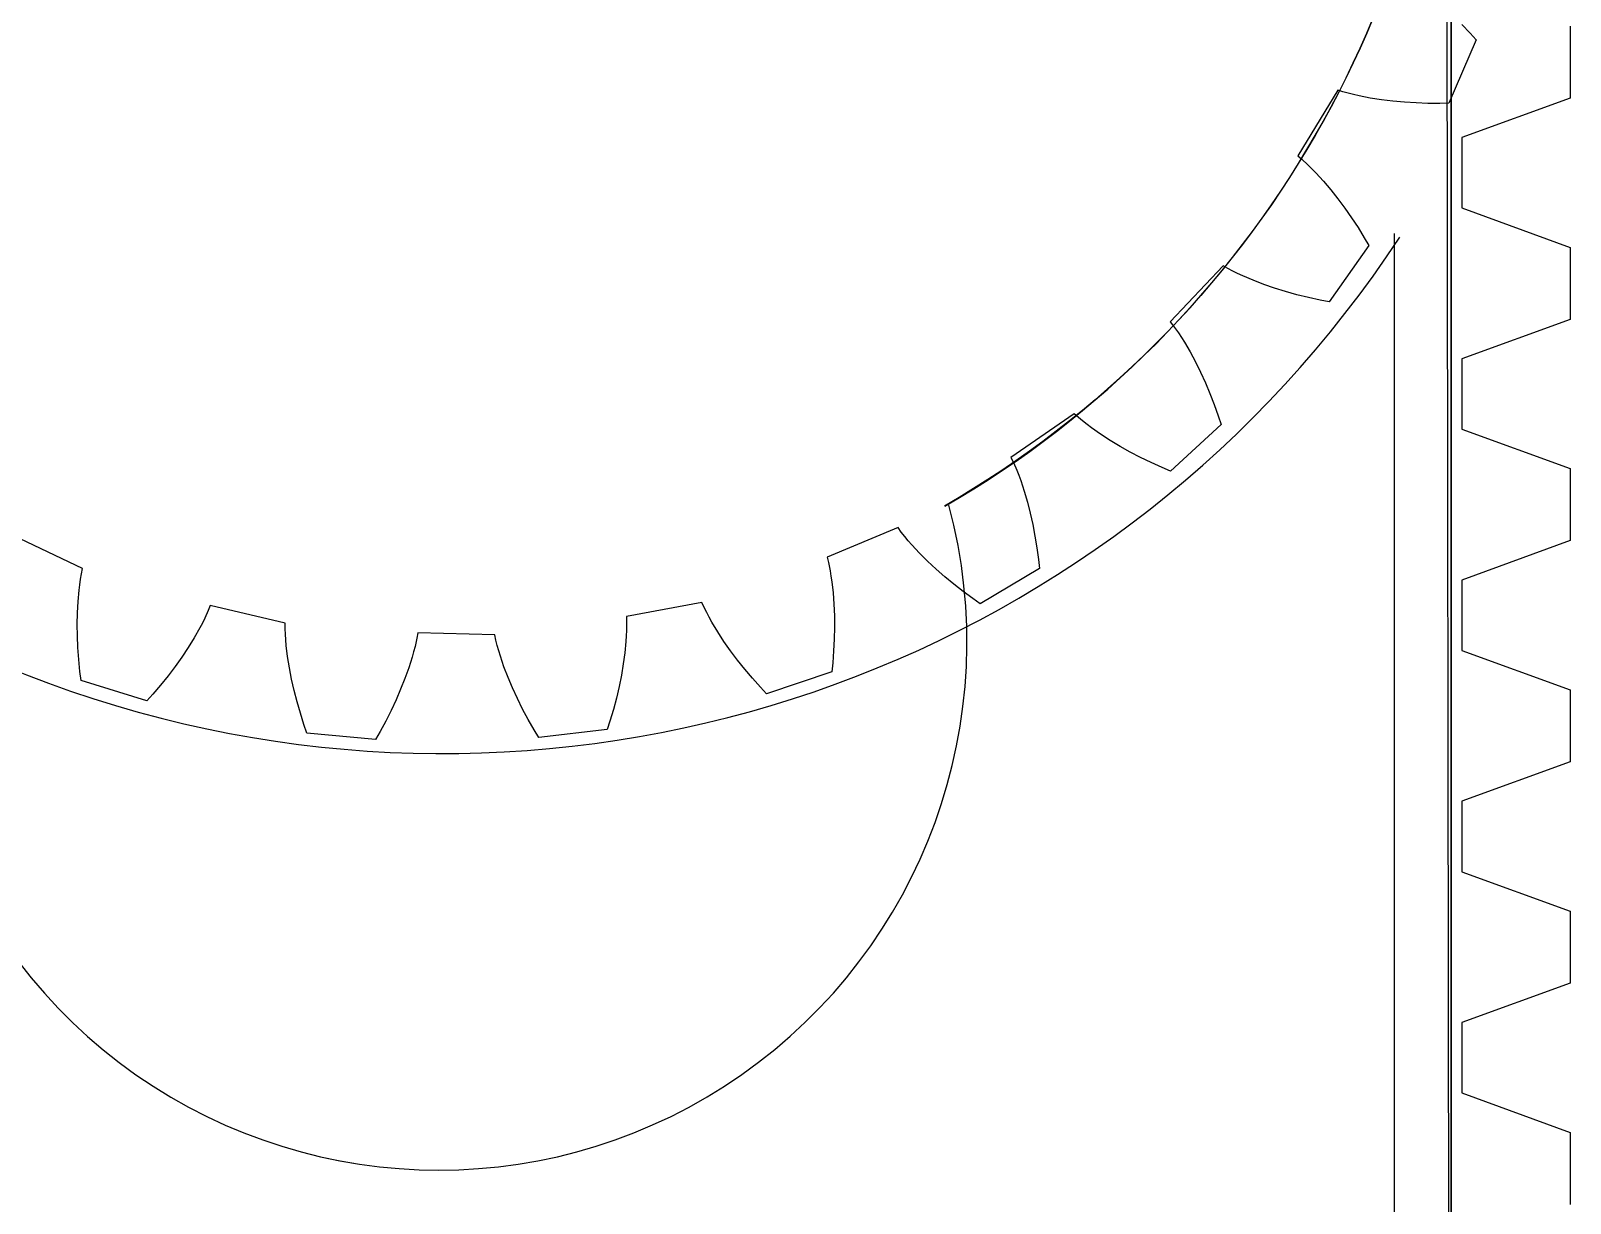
# Model space of a CAD drawing. Header units: millimetres. Extents: x -658 to 1307, y -81 to 472.
# Drawn here: x 518.33 to 527.07, y 363.44 to 370.1 of the extents above; entities that cross this region are included whole.
import ezdxf

# ---------------------------------------------------------------- set-up
doc = ezdxf.new("R2010")
doc.units = ezdxf.units.MM
doc.layers.get('0').update_dxf_attribs({"true_color": 0xffffff})
for name, color, linetype, true_color in [('a', 7, 'Continuous', 0xffffff), ('gears', 134, 'Continuous', 0x009987), ('Layer2', 36, 'Continuous', 0x664400), ('Layer3', 134, 'Continuous', 0x009987), ('Layer4', 252, 'Continuous', 0x777799), ('servo', 36, 'Continuous', 0x664400), ('Version_1', 252, 'Continuous', 0x777799)]:
    doc.layers.add(name, color=color, linetype=linetype, true_color=true_color)

# ---------------------------------------------------------------- blocks, each defined once
blk = doc.blocks.new('MicroServo_9g')
for p, q in [((27, 20.5), (10.7511, 20.5, 0.0219)), ((4.5, 0), (27, 0))]:
    blk.add_line(p, q)
at = {"extrusion": (1.98523e-23, -1, 9.80858e-16)}
blk.add_arc((10.25, 5.75, -26.5), 5.75, 270, 330, dxfattribs=at)
blk = doc.blocks.new('9g_Servo')
blk.add_blockref('MicroServo_9g', (-4.5, 0))
blk = doc.blocks.new('Group_10')
at = {"layer": 'a'}
for p, q in [((12.30326, 4.79598), (12.35588, 4.75296)), ((12.30326, 4.79598, 3), (12.35588, 4.75296, 3)), ((12.35588, 4.75296), (12.39495, 4.71955)), ((12.35588, 4.75296, 3), (12.39495, 4.71955, 3)), ((12.35588, 4.75296), (12.35588, 4.75296, 3)), ((12.39495, 4.71955), (12.28489, 4.34364)), ((12.39495, 4.71955, 3), (12.28489, 4.34364, 3)), ((12.39495, 4.71955), (12.39495, 4.71955, 3)), ((11.64892, 4.34121), (11.46885, 3.94287)), ((11.64892, 4.34121, 3), (11.46885, 3.94287, 3)), ((11.67959, 4.33547), (11.64892, 4.34121)), ((11.67959, 4.33547, 3), (11.64892, 4.34121, 3)), ((11.64892, 4.34121), (11.64892, 4.34121, 3)), ((11.7106, 4.33064), (11.67959, 4.33547)), ((11.7106, 4.33064, 3), (11.67959, 4.33547, 3)), ((11.67959, 4.33547), (11.67959, 4.33547, 3)), ((11.74188, 4.32662), (11.7106, 4.33064)), ((11.74188, 4.32662, 3), (11.7106, 4.33064, 3)), ((11.7106, 4.33064), (11.7106, 4.33064, 3)), ((11.77342, 4.32332), (11.74188, 4.32662)), ((11.77342, 4.32332, 3), (11.74188, 4.32662, 3)), ((11.74188, 4.32662), (11.74188, 4.32662, 3)), ((11.83719, 4.31871), (11.77342, 4.32332)), ((11.83719, 4.31871, 3), (11.77342, 4.32332, 3)), ((11.77342, 4.32332), (11.77342, 4.32332, 3)), ((11.90175, 4.31651), (11.83719, 4.31871)), ((11.90175, 4.31651, 3), (11.83719, 4.31871, 3)), ((11.83719, 4.31871), (11.83719, 4.31871, 3)), ((11.96702, 4.31653), (11.90175, 4.31651)), ((11.96702, 4.31653, 3), (11.90175, 4.31651, 3)), ((11.90175, 4.31651), (11.90175, 4.31651, 3)), ((12.03293, 4.31864), (11.96702, 4.31653)), ((12.03293, 4.31864, 3), (11.96702, 4.31653, 3)), ((11.96702, 4.31653), (11.96702, 4.31653, 3)), ((12.09943, 4.32273), (12.03293, 4.31864)), ((12.09943, 4.32273, 3), (12.03293, 4.31864, 3)), ((12.03293, 4.31864), (12.03293, 4.31864, 3)), ((12.16645, 4.32873), (12.09943, 4.32273)), ((12.16645, 4.32873, 3), (12.09943, 4.32273, 3)), ((12.09943, 4.32273), (12.09943, 4.32273, 3)), ((12.23396, 4.33657), (12.16645, 4.32873)), ((12.23396, 4.33657, 3), (12.16645, 4.32873, 3)), ((12.16645, 4.32873), (12.16645, 4.32873, 3)), ((12.28489, 4.34364), (12.23396, 4.33657)), ((12.28489, 4.34364, 3), (12.23396, 4.33657, 3)), ((12.23396, 4.33657), (12.23396, 4.33657, 3)), ((12.28489, 4.34364), (12.28489, 4.34364, 3)), ((11.46885, 3.94287), (11.49494, 3.9259)), ((11.46885, 3.94287, 3), (11.49494, 3.9259, 3)), ((11.46885, 3.94287), (11.46885, 3.94287, 3)), ((11.49494, 3.9259), (11.53326, 3.89869)), ((11.49494, 3.9259, 3), (11.53326, 3.89869, 3)), ((11.49494, 3.9259), (11.49494, 3.9259, 3)), ((11.53326, 3.89869), (11.55835, 3.87957)), ((11.53326, 3.89869, 3), (11.55835, 3.87957, 3)), ((11.53326, 3.89869), (11.53326, 3.89869, 3)), ((11.55835, 3.87957), (11.58311, 3.85976)), ((11.55835, 3.87957, 3), (11.58311, 3.85976, 3)), ((11.55835, 3.87957), (11.55835, 3.87957, 3)), ((11.58311, 3.85976), (11.63172, 3.81824)), ((11.58311, 3.85976, 3), (11.63172, 3.81824, 3)), ((11.58311, 3.85976), (11.58311, 3.85976, 3)), ((11.63172, 3.81824), (11.67921, 3.77444)), ((11.63172, 3.81824, 3), (11.67921, 3.77444, 3)), ((11.63172, 3.81824), (11.63172, 3.81824, 3)), ((11.67921, 3.77444), (11.72563, 3.72856)), ((11.67921, 3.77444, 3), (11.72563, 3.72856, 3)), ((11.67921, 3.77444), (11.67921, 3.77444, 3)), ((11.72563, 3.72856), (11.77105, 3.68074)), ((11.72563, 3.72856, 3), (11.77105, 3.68074, 3)), ((11.72563, 3.72856), (11.72563, 3.72856, 3)), ((11.77105, 3.68074), (11.81549, 3.63111)), ((11.77105, 3.68074, 3), (11.81549, 3.63111, 3)), ((11.77105, 3.68074), (11.77105, 3.68074, 3)), ((11.81549, 3.63111), (11.85896, 3.57975)), ((11.81549, 3.63111, 3), (11.85896, 3.57975, 3)), ((11.81549, 3.63111), (11.81549, 3.63111, 3)), ((11.85896, 3.57975), (11.90149, 3.52673)), ((11.85896, 3.57975, 3), (11.90149, 3.52673, 3)), ((11.85896, 3.57975), (11.85896, 3.57975, 3)), ((11.90149, 3.52673), (11.93276, 3.48592)), ((11.90149, 3.52673, 3), (11.93276, 3.48592, 3)), ((11.90149, 3.52673), (11.90149, 3.52673, 3)), ((11.93276, 3.48592), (11.74694, 3.14111)), ((11.93276, 3.48592, 3), (11.74694, 3.14111, 3)), ((11.93276, 3.48592), (11.93276, 3.48592, 3)), ((11.12437, 3.27096), (10.86541, 2.91876)), ((11.12437, 3.27096, 3), (10.86541, 2.91876, 3)), ((11.15318, 3.25897), (11.12437, 3.27096)), ((11.15318, 3.25897, 3), (11.12437, 3.27096, 3)), ((11.12437, 3.27096), (11.12437, 3.27096, 3)), ((11.1825, 3.2478), (11.15318, 3.25897)), ((11.1825, 3.2478, 3), (11.15318, 3.25897, 3)), ((11.15318, 3.25897), (11.15318, 3.25897, 3)), ((11.21227, 3.23736), (11.1825, 3.2478)), ((11.21227, 3.23736, 3), (11.1825, 3.2478, 3)), ((11.1825, 3.2478), (11.1825, 3.2478, 3)), ((11.24244, 3.22758), (11.21227, 3.23736)), ((11.24244, 3.22758, 3), (11.21227, 3.23736, 3)), ((11.21227, 3.23736), (11.21227, 3.23736, 3)), ((11.30384, 3.20981), (11.24244, 3.22758)), ((11.30384, 3.20981, 3), (11.24244, 3.22758, 3)), ((11.24244, 3.22758), (11.24244, 3.22758, 3)), ((11.36654, 3.19424), (11.30384, 3.20981)), ((11.36654, 3.19424, 3), (11.30384, 3.20981, 3)), ((11.30384, 3.20981), (11.30384, 3.20981, 3)), ((11.43039, 3.18069), (11.36654, 3.19424)), ((11.43039, 3.18069, 3), (11.36654, 3.19424, 3)), ((11.36654, 3.19424), (11.36654, 3.19424, 3)), ((11.4953, 3.16905), (11.43039, 3.18069)), ((11.4953, 3.16905, 3), (11.43039, 3.18069, 3)), ((11.43039, 3.18069), (11.43039, 3.18069, 3)), ((11.56119, 3.15922), (11.4953, 3.16905)), ((11.56119, 3.15922, 3), (11.4953, 3.16905, 3)), ((11.4953, 3.16905), (11.4953, 3.16905, 3)), ((11.628, 3.15116), (11.56119, 3.15922)), ((11.628, 3.15116, 3), (11.56119, 3.15922, 3)), ((11.56119, 3.15922), (11.56119, 3.15922, 3)), ((11.69566, 3.14479), (11.628, 3.15116)), ((11.69566, 3.14479, 3), (11.628, 3.15116, 3)), ((11.628, 3.15116), (11.628, 3.15116, 3)), ((11.74694, 3.14111), (11.69566, 3.14479)), ((11.74694, 3.14111, 3), (11.69566, 3.14479, 3)), ((11.69566, 3.14479), (11.69566, 3.14479, 3)), ((11.74694, 3.14111), (11.74694, 3.14111, 3)), ((10.86541, 2.91876), (10.88741, 2.89674)), ((10.86541, 2.91876, 3), (10.88741, 2.89674, 3)), ((10.86541, 2.91876), (10.86541, 2.91876, 3)), ((10.88741, 2.89674), (10.91924, 2.86216)), ((10.88741, 2.89674, 3), (10.91924, 2.86216, 3)), ((10.88741, 2.89674), (10.88741, 2.89674, 3)), ((10.91924, 2.86216), (10.9398, 2.83824)), ((10.91924, 2.86216, 3), (10.9398, 2.83824, 3)), ((10.91924, 2.86216), (10.91924, 2.86216, 3)), ((10.9398, 2.83824), (10.9599, 2.81371)), ((10.9398, 2.83824, 3), (10.9599, 2.81371, 3)), ((10.9398, 2.83824), (10.9398, 2.83824, 3)), ((10.9599, 2.81371), (10.99882, 2.76299)), ((10.9599, 2.81371, 3), (10.99882, 2.76299, 3)), ((10.9599, 2.81371), (10.9599, 2.81371, 3)), ((10.99882, 2.76299), (11.03616, 2.71028)), ((10.99882, 2.76299, 3), (11.03616, 2.71028, 3)), ((10.99882, 2.76299), (10.99882, 2.76299, 3)), ((11.03616, 2.71028), (11.07203, 2.65574)), ((11.03616, 2.71028, 3), (11.07203, 2.65574, 3)), ((11.03616, 2.71028), (11.03616, 2.71028, 3)), ((11.07203, 2.65574), (11.10652, 2.59953)), ((11.07203, 2.65574, 3), (11.10652, 2.59953, 3)), ((11.07203, 2.65574), (11.07203, 2.65574, 3)), ((11.10652, 2.59953), (11.13966, 2.54175)), ((11.10652, 2.59953, 3), (11.13966, 2.54175, 3)), ((11.10652, 2.59953), (11.10652, 2.59953, 3)), ((11.13966, 2.54175), (11.17151, 2.48247)), ((11.13966, 2.54175, 3), (11.17151, 2.48247, 3)), ((11.13966, 2.54175), (11.13966, 2.54175, 3)), ((11.17151, 2.48247), (11.20208, 2.42177)), ((11.17151, 2.48247, 3), (11.20208, 2.42177, 3)), ((11.17151, 2.48247), (11.17151, 2.48247, 3)), ((11.22419, 2.37535), (10.97074, 2.07671)), ((11.22419, 2.37535, 3), (10.97074, 2.07671, 3)), ((11.20208, 2.42177), (11.22419, 2.37535)), ((11.20208, 2.42177, 3), (11.22419, 2.37535, 3)), ((11.20208, 2.42177), (11.20208, 2.42177, 3)), ((11.22419, 2.37535), (11.22419, 2.37535, 3)), ((10.38876, 2.33316), (10.06224, 2.0425)), ((10.38876, 2.33316, 3), (10.06224, 2.0425, 3)), ((10.41445, 2.31544), (10.38876, 2.33316)), ((10.41445, 2.31544, 3), (10.38876, 2.33316, 3)), ((10.38876, 2.33316), (10.38876, 2.33316, 3)), ((10.44081, 2.29842), (10.41445, 2.31544)), ((10.44081, 2.29842, 3), (10.41445, 2.31544, 3)), ((10.41445, 2.31544), (10.41445, 2.31544, 3)), ((10.46776, 2.28202), (10.44081, 2.29842)), ((10.46776, 2.28202, 3), (10.44081, 2.29842, 3)), ((10.44081, 2.29842), (10.44081, 2.29842, 3)), ((10.49523, 2.26618), (10.46776, 2.28202)), ((10.49523, 2.26618, 3), (10.46776, 2.28202, 3)), ((10.46776, 2.28202), (10.46776, 2.28202, 3)), ((10.5516, 2.23603), (10.49523, 2.26618)), ((10.5516, 2.23603, 3), (10.49523, 2.26618, 3)), ((10.49523, 2.26618), (10.49523, 2.26618, 3)), ((10.60969, 2.20776), (10.5516, 2.23603)), ((10.60969, 2.20776, 3), (10.5516, 2.23603, 3)), ((10.5516, 2.23603), (10.5516, 2.23603, 3)), ((10.66933, 2.18123), (10.60969, 2.20776)), ((10.66933, 2.18123, 3), (10.60969, 2.20776, 3)), ((10.60969, 2.20776), (10.60969, 2.20776, 3)), ((10.7304, 2.15635), (10.66933, 2.18123)), ((10.7304, 2.15635, 3), (10.66933, 2.18123, 3)), ((10.66933, 2.18123), (10.66933, 2.18123, 3)), ((10.79281, 2.13304), (10.7304, 2.15635)), ((10.79281, 2.13304, 3), (10.7304, 2.15635, 3)), ((10.7304, 2.15635), (10.7304, 2.15635, 3)), ((10.85648, 2.11126), (10.79281, 2.13304)), ((10.85648, 2.11126, 3), (10.79281, 2.13304, 3)), ((10.79281, 2.13304), (10.79281, 2.13304, 3)), ((10.92134, 2.09097), (10.85648, 2.11126)), ((10.92134, 2.09097, 3), (10.85648, 2.11126, 3)), ((10.85648, 2.11126), (10.85648, 2.11126, 3)), ((10.06224, 2.0425), (10.07918, 2.01638)), ((10.06224, 2.0425, 3), (10.07918, 2.01638, 3)), ((10.06224, 2.0425), (10.06224, 2.0425, 3)), ((10.07918, 2.01638), (10.10312, 1.97594)), ((10.07918, 2.01638, 3), (10.10312, 1.97594, 3)), ((10.07918, 2.01638), (10.07918, 2.01638, 3)), ((10.97074, 2.07671), (10.92134, 2.09097)), ((10.97074, 2.07671, 3), (10.92134, 2.09097, 3)), ((10.92134, 2.09097), (10.92134, 2.09097, 3)), ((10.97074, 2.07671), (10.97074, 2.07671, 3)), ((10.10312, 1.97594), (10.11827, 1.94827)), ((10.10312, 1.97594, 3), (10.11827, 1.94827, 3)), ((10.10312, 1.97594), (10.10312, 1.97594, 3)), ((10.11827, 1.94827), (10.13283, 1.9201)), ((10.11827, 1.94827, 3), (10.13283, 1.9201, 3)), ((10.11827, 1.94827), (10.11827, 1.94827, 3)), ((10.13283, 1.9201), (10.16034, 1.8624)), ((10.13283, 1.9201, 3), (10.16034, 1.8624, 3)), ((10.13283, 1.9201), (10.13283, 1.9201, 3)), ((10.16034, 1.8624), (10.18591, 1.80307)), ((10.16034, 1.8624, 3), (10.18591, 1.80307, 3)), ((10.16034, 1.8624), (10.16034, 1.8624, 3)), ((10.18591, 1.80307), (10.20966, 1.74227)), ((10.18591, 1.80307, 3), (10.20966, 1.74227, 3)), ((10.18591, 1.80307), (10.18591, 1.80307, 3)), ((10.20966, 1.74227), (10.2317, 1.68012)), ((10.20966, 1.74227, 3), (10.2317, 1.68012, 3)), ((10.20966, 1.74227), (10.20966, 1.74227, 3)), ((10.2317, 1.68012), (10.25211, 1.6167)), ((10.2317, 1.68012, 3), (10.25211, 1.6167, 3)), ((10.2317, 1.68012), (10.2317, 1.68012, 3)), ((10.25211, 1.6167), (10.27094, 1.5521)), ((10.25211, 1.6167, 3), (10.27094, 1.5521, 3)), ((10.25211, 1.6167), (10.25211, 1.6167, 3)), ((9.47426, 1.56879), (9.09444, 1.35237)), ((9.47426, 1.56879, 3), (9.09444, 1.35237, 3)), ((9.4957, 1.54612), (9.47426, 1.56879)), ((9.4957, 1.54612, 3), (9.47426, 1.56879, 3)), ((9.47426, 1.56879), (9.47426, 1.56879, 3)), ((9.51795, 1.52399), (9.4957, 1.54612)), ((9.51795, 1.52399, 3), (9.4957, 1.54612, 3)), ((9.4957, 1.54612), (9.4957, 1.54612, 3)), ((9.54089, 1.50235), (9.51795, 1.52399)), ((9.54089, 1.50235, 3), (9.51795, 1.52399, 3)), ((9.51795, 1.52399), (9.51795, 1.52399, 3)), ((9.56447, 1.48114), (9.54089, 1.50235)), ((9.56447, 1.48114, 3), (9.54089, 1.50235, 3)), ((9.54089, 1.50235), (9.54089, 1.50235, 3)), ((10.27094, 1.5521), (10.28822, 1.48637)), ((10.27094, 1.5521, 3), (10.28822, 1.48637, 3)), ((10.27094, 1.5521), (10.27094, 1.5521, 3)), ((9.61334, 1.43993), (9.56447, 1.48114)), ((9.61334, 1.43993, 3), (9.56447, 1.48114, 3)), ((9.56447, 1.48114), (9.56447, 1.48114, 3)), ((9.66428, 1.4002), (9.61334, 1.43993)), ((9.66428, 1.4002, 3), (9.61334, 1.43993, 3)), ((9.61334, 1.43993), (9.61334, 1.43993, 3)), ((9.7171, 1.36185), (9.66428, 1.4002)), ((9.7171, 1.36185, 3), (9.66428, 1.4002, 3)), ((9.66428, 1.4002), (9.66428, 1.4002, 3)), ((10.3002, 1.43637), (9.99019, 1.19694)), ((10.3002, 1.43637, 3), (9.99019, 1.19694, 3)), ((10.28822, 1.48637), (10.3002, 1.43637)), ((10.28822, 1.48637, 3), (10.3002, 1.43637, 3)), ((10.28822, 1.48637), (10.28822, 1.48637, 3)), ((10.3002, 1.43637), (10.3002, 1.43637, 3)), ((9.09444, 1.35237), (9.10557, 1.32331)), ((9.09444, 1.35237, 3), (9.10557, 1.32331, 3)), ((9.09444, 1.35237), (9.09444, 1.35237, 3)), ((9.10557, 1.32331), (9.12059, 1.27877)), ((9.10557, 1.32331, 3), (9.12059, 1.27877, 3)), ((9.10557, 1.32331), (9.10557, 1.32331, 3)), ((9.77167, 1.32482), (9.7171, 1.36185)), ((9.77167, 1.32482, 3), (9.7171, 1.36185, 3)), ((9.7171, 1.36185), (9.7171, 1.36185, 3)), ((9.82787, 1.28904), (9.77167, 1.32482)), ((9.82787, 1.28904, 3), (9.77167, 1.32482, 3)), ((9.77167, 1.32482), (9.77167, 1.32482, 3)), ((9.12059, 1.27877), (9.12965, 1.24855)), ((9.12059, 1.27877, 3), (9.12965, 1.24855, 3)), ((9.12059, 1.27877), (9.12059, 1.27877, 3)), ((9.12965, 1.24855), (9.13803, 1.21797)), ((9.12965, 1.24855, 3), (9.13803, 1.21797, 3)), ((9.12965, 1.24855), (9.12965, 1.24855, 3)), ((9.88561, 1.2545), (9.82787, 1.28904)), ((9.88561, 1.2545, 3), (9.82787, 1.28904, 3)), ((9.82787, 1.28904), (9.82787, 1.28904, 3)), ((9.94484, 1.22116), (9.88561, 1.2545)), ((9.94484, 1.22116, 3), (9.88561, 1.2545, 3)), ((9.88561, 1.2545), (9.88561, 1.2545, 3)), ((9.13803, 1.21797), (9.15295, 1.15581)), ((9.13803, 1.21797, 3), (9.15295, 1.15581, 3)), ((9.13803, 1.21797), (9.13803, 1.21797, 3)), ((9.15295, 1.15581), (9.16562, 1.09246)), ((9.15295, 1.15581, 3), (9.16562, 1.09246, 3)), ((9.15295, 1.15581), (9.15295, 1.15581, 3)), ((9.99019, 1.19694), (9.94484, 1.22116)), ((9.99019, 1.19694, 3), (9.94484, 1.22116, 3)), ((9.94484, 1.22116), (9.94484, 1.22116, 3)), ((9.99019, 1.19694), (9.99019, 1.19694, 3)), ((9.16562, 1.09246), (9.17621, 1.02805)), ((9.16562, 1.09246, 3), (9.17621, 1.02805, 3)), ((9.16562, 1.09246), (9.16562, 1.09246, 3)), ((8.42081, 1.01127), (8.00429, 0.87854)), ((8.42081, 1.01127, 3), (8.00429, 0.87854, 3)), ((8.43707, 0.98463), (8.42081, 1.01127)), ((8.43707, 0.98463, 3), (8.42081, 1.01127, 3)), ((8.42081, 1.01127), (8.42081, 1.01127, 3)), ((8.45423, 0.95836), (8.43707, 0.98463)), ((8.45423, 0.95836, 3), (8.43707, 0.98463, 3)), ((8.43707, 0.98463), (8.43707, 0.98463, 3)), ((9.17621, 1.02805), (9.18485, 0.96268)), ((9.17621, 1.02805, 3), (9.18485, 0.96268, 3)), ((9.17621, 1.02805), (9.17621, 1.02805, 3)), ((9.18485, 0.96268), (9.19163, 0.8964)), ((9.18485, 0.96268, 3), (9.19163, 0.8964, 3)), ((9.18485, 0.96268), (9.18485, 0.96268, 3)), ((4.90537, 0.77225), (4.49039, 0.90969)), ((4.90537, 0.77225, 3), (4.49039, 0.90969, 3)), ((8.00429, 0.87854), (8.00914, 0.8478)), ((8.00429, 0.87854, 3), (8.00914, 0.8478, 3)), ((8.00429, 0.87854), (8.00429, 0.87854, 3)), ((8.47217, 0.93242), (8.45423, 0.95836)), ((8.47217, 0.93242, 3), (8.45423, 0.95836, 3)), ((8.45423, 0.95836), (8.45423, 0.95836, 3)), ((8.49083, 0.90677), (8.47217, 0.93242)), ((8.49083, 0.90677, 3), (8.47217, 0.93242, 3)), ((8.47217, 0.93242), (8.47217, 0.93242, 3)), ((8.53007, 0.8563), (8.49083, 0.90677)), ((8.53007, 0.8563, 3), (8.49083, 0.90677, 3)), ((8.49083, 0.90677), (8.49083, 0.90677, 3)), ((9.19163, 0.8964), (9.19661, 0.8293)), ((9.19163, 0.8964, 3), (9.19661, 0.8293, 3)), ((9.19163, 0.8964), (9.19163, 0.8964, 3)), ((8.00914, 0.8478), (8.01457, 0.80111)), ((8.00914, 0.8478, 3), (8.01457, 0.80111, 3)), ((8.00914, 0.8478), (8.00914, 0.8478, 3)), ((8.01457, 0.80111), (8.01715, 0.76967)), ((8.01457, 0.80111, 3), (8.01715, 0.76967, 3)), ((8.01457, 0.80111), (8.01457, 0.80111, 3)), ((8.57163, 0.80685), (8.53007, 0.8563)), ((8.57163, 0.80685, 3), (8.53007, 0.8563, 3)), ((8.53007, 0.8563), (8.53007, 0.8563, 3)), ((8.61533, 0.75836), (8.57163, 0.80685)), ((8.61533, 0.75836, 3), (8.57163, 0.80685, 3)), ((8.57163, 0.80685), (8.57163, 0.80685, 3)), ((9.19661, 0.8293), (9.19985, 0.76141)), ((9.19661, 0.8293, 3), (9.19985, 0.76141, 3)), ((9.19661, 0.8293), (9.19661, 0.8293, 3)), ((4.90058, 0.67826), (4.90131, 0.7098)), ((4.90058, 0.67826, 3), (4.90131, 0.7098, 3)), ((4.90131, 0.7098), (4.90287, 0.74114)), ((4.90131, 0.7098, 3), (4.90287, 0.74114, 3)), ((4.90131, 0.7098), (4.90131, 0.7098, 3)), ((4.90287, 0.74114), (4.90537, 0.77225)), ((4.90287, 0.74114, 3), (4.90537, 0.77225, 3)), ((4.90287, 0.74114), (4.90287, 0.74114, 3)), ((4.90537, 0.77225), (4.90537, 0.77225, 3)), ((8.01715, 0.76967), (8.01899, 0.73801)), ((8.01715, 0.76967, 3), (8.01899, 0.73801, 3)), ((8.01715, 0.76967), (8.01715, 0.76967, 3)), ((8.01899, 0.73801), (8.02066, 0.67411)), ((8.01899, 0.73801, 3), (8.02066, 0.67411, 3)), ((8.01899, 0.73801), (8.01899, 0.73801, 3)), ((8.661, 0.71079), (8.61533, 0.75836)), ((8.661, 0.71079, 3), (8.61533, 0.75836, 3)), ((8.61533, 0.75836), (8.61533, 0.75836, 3)), ((8.70853, 0.66411), (8.661, 0.71079)), ((8.70853, 0.66411, 3), (8.661, 0.71079, 3)), ((8.661, 0.71079), (8.661, 0.71079, 3)), ((9.20117, 0.71001), (8.84816, 0.54027)), ((9.20117, 0.71001, 3), (8.84816, 0.54027, 3)), ((9.19985, 0.76141), (9.20117, 0.71001)), ((9.19985, 0.76141, 3), (9.20117, 0.71001, 3)), ((9.19985, 0.76141), (9.19985, 0.76141, 3)), ((9.20117, 0.71001), (9.20117, 0.71001, 3)), ((4.9006, 0.64655), (4.90058, 0.67826)), ((4.9006, 0.64655, 3), (4.90058, 0.67826, 3)), ((4.90058, 0.67826), (4.90058, 0.67826, 3)), ((4.90267, 0.58266), (4.9006, 0.64655)), ((4.90267, 0.58266, 3), (4.9006, 0.64655, 3)), ((4.9006, 0.64655), (4.9006, 0.64655, 3)), ((5.64277, 0.6222), (5.62874, 0.57734)), ((5.64277, 0.6222, 3), (5.62874, 0.57734, 3)), ((5.65084, 0.65226), (5.64277, 0.6222)), ((5.65084, 0.65226, 3), (5.64277, 0.6222, 3)), ((5.64277, 0.6222), (5.64277, 0.6222, 3)), ((6.08533, 0.6041), (5.65084, 0.65226)), ((6.08533, 0.6041, 3), (5.65084, 0.65226, 3)), ((5.65084, 0.65226), (5.65084, 0.65226, 3)), ((6.83946, 0.64172), (6.83781, 0.61064)), ((6.83946, 0.64172, 3), (6.83781, 0.61064, 3)), ((7.27447, 0.68495), (6.83946, 0.64172)), ((7.27447, 0.68495, 3), (6.83946, 0.64172, 3)), ((6.83946, 0.64172), (6.83946, 0.64172, 3)), ((7.28484, 0.65551), (7.27447, 0.68495)), ((7.28484, 0.65551, 3), (7.27447, 0.68495, 3)), ((7.27447, 0.68495), (7.27447, 0.68495, 3)), ((7.29616, 0.62625), (7.28484, 0.65551)), ((7.29616, 0.62625, 3), (7.28484, 0.65551, 3)), ((7.28484, 0.65551), (7.28484, 0.65551, 3)), ((7.30832, 0.59714), (7.29616, 0.62625)), ((7.30832, 0.59714, 3), (7.29616, 0.62625, 3)), ((7.29616, 0.62625), (7.29616, 0.62625, 3)), ((8.02066, 0.67411), (8.01988, 0.60951)), ((8.02066, 0.67411, 3), (8.01988, 0.60951, 3)), ((8.02066, 0.67411), (8.02066, 0.67411, 3)), ((8.75784, 0.61832), (8.70853, 0.66411)), ((8.75784, 0.61832, 3), (8.70853, 0.66411, 3)), ((8.70853, 0.66411), (8.70853, 0.66411, 3)), ((8.80884, 0.57339), (8.75784, 0.61832)), ((8.80884, 0.57339, 3), (8.75784, 0.61832, 3)), ((8.75784, 0.61832), (8.75784, 0.61832, 3)), ((4.90724, 0.51822), (4.90267, 0.58266)), ((4.90724, 0.51822, 3), (4.90267, 0.58266, 3)), ((4.90267, 0.58266), (4.90267, 0.58266, 3)), ((5.61831, 0.54757), (5.60711, 0.5179)), ((5.61831, 0.54757, 3), (5.60711, 0.5179, 3)), ((5.62874, 0.57734), (5.61831, 0.54757)), ((5.62874, 0.57734, 3), (5.61831, 0.54757, 3)), ((5.61831, 0.54757), (5.61831, 0.54757, 3)), ((5.62874, 0.57734), (5.62874, 0.57734, 3)), ((6.08935, 0.57315), (6.08533, 0.6041)), ((6.08935, 0.57315, 3), (6.08533, 0.6041, 3)), ((6.08533, 0.6041), (6.08533, 0.6041, 3)), ((6.09434, 0.54217), (6.08935, 0.57315)), ((6.09434, 0.54217, 3), (6.08935, 0.57315, 3)), ((6.08935, 0.57315), (6.08935, 0.57315, 3)), ((6.10018, 0.51117), (6.09434, 0.54217)), ((6.10018, 0.51117, 3), (6.09434, 0.54217, 3)), ((6.09434, 0.54217), (6.09434, 0.54217, 3)), ((6.8294, 0.53256), (6.82462, 0.50121)), ((6.8294, 0.53256, 3), (6.82462, 0.50121, 3)), ((6.83341, 0.56385), (6.8294, 0.53256)), ((6.83341, 0.56385, 3), (6.8294, 0.53256, 3)), ((6.8294, 0.53256), (6.8294, 0.53256, 3)), ((6.83781, 0.61064), (6.83341, 0.56385)), ((6.83781, 0.61064, 3), (6.83341, 0.56385, 3)), ((6.83341, 0.56385), (6.83341, 0.56385, 3)), ((6.83781, 0.61064), (6.83781, 0.61064, 3)), ((7.32123, 0.56818), (7.30832, 0.59714)), ((7.32123, 0.56818, 3), (7.30832, 0.59714, 3)), ((7.30832, 0.59714), (7.30832, 0.59714, 3)), ((7.34912, 0.51065), (7.32123, 0.56818)), ((7.34912, 0.51065, 3), (7.32123, 0.56818, 3)), ((7.32123, 0.56818), (7.32123, 0.56818, 3)), ((8.01685, 0.54431), (8.01171, 0.47856)), ((8.01685, 0.54431, 3), (8.01171, 0.47856, 3)), ((8.01988, 0.60951), (8.01685, 0.54431)), ((8.01988, 0.60951, 3), (8.01685, 0.54431, 3)), ((8.01685, 0.54431), (8.01685, 0.54431, 3)), ((8.01988, 0.60951), (8.01988, 0.60951, 3)), ((8.84816, 0.54027), (8.80884, 0.57339)), ((8.84816, 0.54027, 3), (8.80884, 0.57339, 3)), ((8.80884, 0.57339), (8.80884, 0.57339, 3)), ((8.84816, 0.54027), (8.84816, 0.54027, 3)), ((4.91408, 0.45331), (4.90724, 0.51822)), ((4.91408, 0.45331, 3), (4.90724, 0.51822, 3)), ((4.90724, 0.51822), (4.90724, 0.51822, 3)), ((4.92307, 0.38797), (4.91408, 0.45331)), ((4.92307, 0.38797, 3), (4.91408, 0.45331, 3)), ((4.91408, 0.45331), (4.91408, 0.45331, 3)), ((5.58264, 0.45884), (5.55566, 0.40015)), ((5.58264, 0.45884, 3), (5.55566, 0.40015, 3)), ((5.60711, 0.5179), (5.58264, 0.45884)), ((5.60711, 0.5179, 3), (5.58264, 0.45884, 3)), ((5.58264, 0.45884), (5.58264, 0.45884, 3)), ((5.60711, 0.5179), (5.60711, 0.5179, 3)), ((6.1068, 0.48015), (6.10018, 0.51117)), ((6.1068, 0.48015, 3), (6.10018, 0.51117, 3)), ((6.10018, 0.51117), (6.10018, 0.51117, 3)), ((6.12211, 0.41809), (6.1068, 0.48015)), ((6.12211, 0.41809, 3), (6.1068, 0.48015, 3)), ((6.1068, 0.48015), (6.1068, 0.48015, 3)), ((6.81297, 0.43835), (6.79877, 0.37533)), ((6.81297, 0.43835, 3), (6.79877, 0.37533, 3)), ((6.82462, 0.50121), (6.81297, 0.43835)), ((6.82462, 0.50121, 3), (6.81297, 0.43835, 3)), ((6.81297, 0.43835), (6.81297, 0.43835, 3)), ((6.82462, 0.50121), (6.82462, 0.50121, 3)), ((7.3795, 0.45364), (7.34912, 0.51065)), ((7.3795, 0.45364, 3), (7.34912, 0.51065, 3)), ((7.34912, 0.51065), (7.34912, 0.51065, 3)), ((7.41215, 0.39712), (7.3795, 0.45364)), ((7.41215, 0.39712, 3), (7.3795, 0.45364, 3)), ((7.3795, 0.45364), (7.3795, 0.45364, 3)), ((8.01171, 0.47856), (8.00456, 0.41233)), ((8.01171, 0.47856, 3), (8.00456, 0.41233, 3)), ((8.01171, 0.47856), (8.01171, 0.47856, 3)), ((4.93409, 0.32227), (4.92307, 0.38797)), ((4.93409, 0.32227, 3), (4.92307, 0.38797, 3)), ((4.92307, 0.38797), (4.92307, 0.38797, 3)), ((5.55566, 0.40015), (5.52637, 0.34181)), ((5.55566, 0.40015, 3), (5.52637, 0.34181, 3)), ((5.55566, 0.40015), (5.55566, 0.40015, 3)), ((6.13997, 0.35601), (6.12211, 0.41809)), ((6.13997, 0.35601, 3), (6.12211, 0.41809, 3)), ((6.12211, 0.41809), (6.12211, 0.41809, 3)), ((6.16017, 0.29394), (6.13997, 0.35601)), ((6.16017, 0.29394, 3), (6.13997, 0.35601, 3)), ((6.13997, 0.35601), (6.13997, 0.35601, 3)), ((6.79877, 0.37533), (6.78225, 0.31218)), ((6.79877, 0.37533, 3), (6.78225, 0.31218, 3)), ((6.79877, 0.37533), (6.79877, 0.37533, 3)), ((7.44693, 0.3411), (7.41215, 0.39712)), ((7.44693, 0.3411, 3), (7.41215, 0.39712, 3)), ((7.41215, 0.39712), (7.41215, 0.39712, 3)), ((8.00456, 0.41233), (7.99548, 0.34565)), ((8.00456, 0.41233, 3), (7.99548, 0.34565, 3)), ((8.00456, 0.41233), (8.00456, 0.41233, 3)), ((4.94706, 0.25624), (4.93409, 0.32227)), ((4.94706, 0.25624, 3), (4.93409, 0.32227, 3)), ((4.93409, 0.32227), (4.93409, 0.32227, 3)), ((5.49493, 0.28384), (5.46146, 0.22624)), ((5.49493, 0.28384, 3), (5.46146, 0.22624, 3)), ((5.52637, 0.34181), (5.49493, 0.28384)), ((5.52637, 0.34181, 3), (5.49493, 0.28384, 3)), ((5.49493, 0.28384), (5.49493, 0.28384, 3)), ((5.52637, 0.34181), (5.52637, 0.34181, 3)), ((6.18254, 0.2319), (6.16017, 0.29394)), ((6.18254, 0.2319, 3), (6.16017, 0.29394, 3)), ((6.16017, 0.29394), (6.16017, 0.29394, 3)), ((6.78225, 0.31218), (6.76356, 0.24894)), ((6.78225, 0.31218, 3), (6.76356, 0.24894, 3)), ((6.78225, 0.31218), (6.78225, 0.31218, 3)), ((7.48372, 0.28556), (7.44693, 0.3411)), ((7.48372, 0.28556, 3), (7.44693, 0.3411, 3)), ((7.44693, 0.3411), (7.44693, 0.3411, 3)), ((7.52243, 0.23051), (7.48372, 0.28556)), ((7.52243, 0.23051, 3), (7.48372, 0.28556, 3)), ((7.48372, 0.28556), (7.48372, 0.28556, 3)), ((7.98454, 0.27858), (7.97514, 0.22803)), ((7.98454, 0.27858, 3), (7.97514, 0.22803, 3)), ((7.99548, 0.34565), (7.98454, 0.27858)), ((7.99548, 0.34565, 3), (7.98454, 0.27858, 3)), ((7.98454, 0.27858), (7.98454, 0.27858, 3)), ((7.99548, 0.34565), (7.99548, 0.34565, 3)), ((4.96192, 0.18993), (4.94706, 0.25624)), ((4.96192, 0.18993, 3), (4.94706, 0.25624, 3)), ((4.94706, 0.25624), (4.94706, 0.25624, 3)), ((4.97426, 0.14002), (4.96192, 0.18993)), ((4.97426, 0.14002, 3), (4.96192, 0.18993, 3)), ((4.96192, 0.18993), (4.96192, 0.18993, 3)), ((5.46146, 0.22624), (5.42605, 0.16903)), ((5.46146, 0.22624, 3), (5.42605, 0.16903, 3)), ((5.46146, 0.22624), (5.46146, 0.22624, 3)), ((6.20698, 0.16993), (6.18254, 0.2319)), ((6.20698, 0.16993, 3), (6.18254, 0.2319, 3)), ((6.18254, 0.2319), (6.18254, 0.2319, 3)), ((6.74279, 0.18564), (6.72005, 0.12231)), ((6.74279, 0.18564, 3), (6.72005, 0.12231, 3)), ((6.76356, 0.24894), (6.74279, 0.18564)), ((6.76356, 0.24894, 3), (6.74279, 0.18564, 3)), ((6.74279, 0.18564), (6.74279, 0.18564, 3)), ((6.76356, 0.24894), (6.76356, 0.24894, 3)), ((7.56298, 0.17597), (7.52243, 0.23051)), ((7.56298, 0.17597, 3), (7.52243, 0.23051, 3)), ((7.52243, 0.23051), (7.52243, 0.23051, 3)), ((7.59456, 0.13539), (7.56298, 0.17597)), ((7.59456, 0.13539, 3), (7.56298, 0.17597, 3)), ((7.56298, 0.17597), (7.56298, 0.17597, 3)), ((7.97514, 0.22803), (7.59456, 0.13539)), ((7.97514, 0.22803, 3), (7.59456, 0.13539, 3)), ((7.97514, 0.22803), (7.97514, 0.22803, 3)), ((5.35962, 0.06984), (4.97426, 0.14002)), ((5.35962, 0.06984, 3), (4.97426, 0.14002, 3)), ((4.97426, 0.14002), (4.97426, 0.14002, 3)), ((5.38877, 0.1122), (5.35962, 0.06984)), ((5.38877, 0.1122, 3), (5.35962, 0.06984, 3)), ((5.42605, 0.16903), (5.38877, 0.1122)), ((5.42605, 0.16903, 3), (5.38877, 0.1122, 3)), ((5.38877, 0.1122), (5.38877, 0.1122, 3)), ((5.42605, 0.16903), (5.42605, 0.16903, 3)), ((6.23339, 0.10804), (6.20698, 0.16993)), ((6.23339, 0.10804, 3), (6.20698, 0.16993, 3)), ((6.20698, 0.16993), (6.20698, 0.16993, 3)), ((6.26171, 0.04626), (6.23339, 0.10804)), ((6.26171, 0.04626, 3), (6.23339, 0.10804, 3)), ((6.23339, 0.10804), (6.23339, 0.10804, 3)), ((6.72005, 0.12231), (6.6954, 0.05898)), ((6.72005, 0.12231, 3), (6.6954, 0.05898, 3)), ((6.72005, 0.12231), (6.72005, 0.12231, 3)), ((7.59456, 0.13539), (7.59456, 0.13539, 3)), ((5.35962, 0.06984), (5.35962, 0.06984, 3)), ((6.28417, 0), (6.26171, 0.04626)), ((6.28417, 0, 3), (6.26171, 0.04626, 3)), ((6.26171, 0.04626), (6.26171, 0.04626, 3)), ((6.67569, 0.01149), (6.28417, 0)), ((6.67569, 0.01149, 3), (6.28417, 0, 3)), ((6.28417, 0), (6.28417, 0, 3)), ((6.6954, 0.05898), (6.67569, 0.01149)), ((6.6954, 0.05898, 3), (6.67569, 0.01149, 3)), ((6.67569, 0.01149), (6.67569, 0.01149, 3)), ((6.6954, 0.05898), (6.6954, 0.05898, 3))]:
    blk.add_line(p, q, dxfattribs=at)
blk = doc.blocks.new('Group_1')
for p, q in [((14.15, 18.0018), (14.15, 17.5929)), ((14.15, 18.0018, 3), (14.15, 17.5929, 3)), ((14.15, 16.7451), (14.15, 16.3363)), ((14.15, 16.7451, 3), (14.15, 16.3363, 3)), ((14.15, 16.7451), (14.15, 16.7451, 3)), ((14.15, 15.4885), (14.15, 15.0796)), ((14.15, 15.4885, 3), (14.15, 15.0796, 3)), ((14.15, 15.4885), (14.15, 15.4885, 3)), ((14.15, 14.2319), (14.15, 13.823)), ((14.15, 14.2319, 3), (14.15, 13.823, 3)), ((14.15, 14.2319), (14.15, 14.2319, 3)), ((14.15, 12.9752), (14.15, 12.5664)), ((14.15, 12.9752, 3), (14.15, 12.5664, 3)), ((14.15, 12.9752), (14.15, 12.9752, 3)), ((14.15, 11.7186), (14.15, 11.3097)), ((14.15, 11.7186, 3), (14.15, 11.3097, 3)), ((14.15, 11.7186), (14.15, 11.7186, 3))]:
    blk.add_line(p, q)
at = {"layer": 'a'}
for p, q in [((14.15, 17.5929), (13.5344, 17.3689)), ((14.15, 17.5929, 3), (13.5344, 17.3689, 3)), ((14.15, 17.5929), (14.15, 17.5929, 3)), ((13.5344, 17.3689), (13.5344, 16.9692)), ((13.5344, 17.3689, 3), (13.5344, 16.9692, 3)), ((13.5344, 17.3689), (13.5344, 17.3689, 3)), ((13.5344, 16.9692), (14.15, 16.7451)), ((13.5344, 16.9692, 3), (14.15, 16.7451, 3)), ((13.5344, 16.9692), (13.5344, 16.9692, 3)), ((14.15, 16.3363), (13.5344, 16.1122)), ((14.15, 16.3363, 3), (13.5344, 16.1122, 3)), ((14.15, 16.3363), (14.15, 16.3363, 3)), ((13.5344, 16.1122), (13.5344, 15.7126)), ((13.5344, 16.1122, 3), (13.5344, 15.7126, 3)), ((13.5344, 16.1122), (13.5344, 16.1122, 3)), ((13.5344, 15.7126), (14.15, 15.4885)), ((13.5344, 15.7126, 3), (14.15, 15.4885, 3)), ((13.5344, 15.7126), (13.5344, 15.7126, 3)), ((14.15, 15.0796), (13.5344, 14.8556)), ((14.15, 15.0796, 3), (13.5344, 14.8556, 3)), ((14.15, 15.0796), (14.15, 15.0796, 3)), ((13.5344, 14.8556), (13.5344, 14.4559)), ((13.5344, 14.8556, 3), (13.5344, 14.4559, 3)), ((13.5344, 14.8556), (13.5344, 14.8556, 3)), ((13.5344, 14.4559), (14.15, 14.2319)), ((13.5344, 14.4559, 3), (14.15, 14.2319, 3)), ((13.5344, 14.4559), (13.5344, 14.4559, 3)), ((14.15, 13.823), (13.5344, 13.5989)), ((14.15, 13.823, 3), (13.5344, 13.5989, 3)), ((14.15, 13.823), (14.15, 13.823, 3)), ((13.5344, 13.5989), (13.5344, 13.1993)), ((13.5344, 13.5989, 3), (13.5344, 13.1993, 3)), ((13.5344, 13.5989), (13.5344, 13.5989, 3)), ((13.5344, 13.1993), (14.15, 12.9752)), ((13.5344, 13.1993, 3), (14.15, 12.9752, 3)), ((13.5344, 13.1993), (13.5344, 13.1993, 3)), ((14.15, 12.5664), (13.5344, 12.3423)), ((14.15, 12.5664, 3), (13.5344, 12.3423, 3)), ((14.15, 12.5664), (14.15, 12.5664, 3)), ((13.5344, 12.3423), (13.5344, 11.9427)), ((13.5344, 12.3423, 3), (13.5344, 11.9427, 3)), ((13.5344, 12.3423), (13.5344, 12.3423, 3)), ((13.5344, 11.9427), (14.15, 11.7186)), ((13.5344, 11.9427, 3), (14.15, 11.7186, 3)), ((13.5344, 11.9427), (13.5344, 11.9427, 3))]:
    blk.add_line(p, q, dxfattribs=at)
blk = doc.blocks.new('Group_4')
for p, q in [((86.4821, 17.7038), (86.4821, 0)), ((86.4821, 17.7038, 3), (86.4821, 0, 3)), ((86.4821, 17.7038), (86.4821, 17.7038, 3)), ((86.014, 17.0183), (86.014, 17.0183, 3)), ((85.4333, 16.4229), (85.4333, 16.4229, 3)), ((84.7813, 15.9066), (84.7813, 15.9066, 3)), ((84.0688, 15.4778), (84.0688, 15.4778, 3)), ((83.3073, 15.1434), (83.3073, 15.1434, 3)), ((79.2187, 15.0223), (79.2187, 15.0223, 3)), ((82.5093, 14.9091), (82.5093, 14.9091, 3)), ((80.0291, 14.8356), (80.0291, 14.8356, 3)), ((80.8567, 14.7538), (80.8567, 14.7538, 3)), ((81.688, 14.7785), (81.688, 14.7785, 3))]:
    blk.add_line(p, q)
for centre in [(81.0802, 21.25), (81.0802, 21.25, 3)]:
    blk.add_arc(centre, 6.5, 33.28408, 326.71592)
blk = doc.blocks.new('Group_14')
for p, q in [((86.8073, 4.5002, 3.0035), (86.8073, 27.0002, 3.0035)), ((86.8073, 4.5, 0.0035), (86.8073, 27, 0.0035))]:
    blk.add_line(p, q)
blk = doc.blocks.new('Group_3')
for p, q in [((86.2654, 18.822, -0.0033), (86.2654, 18.822, 4.9967)), ((86.0339, 18.377, -0.0032), (86.0339, 18.377, 4.9968)), ((85.7644, 17.9539, -0.0031), (85.7644, 17.9539, 4.9969)), ((85.4592, 17.5558, -0.003), (85.4592, 17.5558, 4.997)), ((85.1204, 17.1859, -0.0028), (85.1204, 17.1859, 4.9972)), ((84.7506, 16.8469, -0.0027), (84.7506, 16.8469, 4.9973)), ((84.3527, 16.5415, -0.0025), (84.3527, 16.5415, 4.9975)), ((83.9298, 16.2718, -0.0024), (83.9298, 16.2718, 4.9976)), ((84.0549, 15.5015, -0.0024), (84.0549, 15.5015, 4.9976)), ((83.9529, 14.725, -0.0024), (83.9529, 14.725, 4.9976)), ((83.6534, 14.0014, -0.0022), (83.6534, 14.0014, 4.9978)), ((83.1768, 13.38, -0.002), (83.1768, 13.38, 4.998)), ((78.9342, 13.3789, -0.0003), (78.9342, 13.3789, 4.9997)), ((79.5556, 12.9023, -0.0006), (79.5556, 12.9023, 4.9994)), ((82.5556, 12.903, -0.0018), (82.5556, 12.903, 4.9982)), ((80.2792, 12.6028, -0.0009), (80.2792, 12.6028, 4.9991)), ((81.8321, 12.6032, -0.0015), (81.8321, 12.6032, 4.9985)), ((81.0557, 12.5007, -0.0012), (81.0557, 12.5007, 4.9988))]:
    blk.add_line(p, q)
at = {"extrusion": (0.000409948, -5.98058e-09, 1)}
for centre, radius, start, end in [((81.0535, 21.2507, 0.032), 5.75, 300.01462, 0.01462), ((81.0514, 21.2507, 5.032), 5.75, 300.01462, 0.01462), ((81.0549, 15.5007, 0.032), 3, 165.01463, 15.01463), ((81.0529, 15.5007, 5.032), 3, 165.01463, 15.01463)]:
    blk.add_arc(centre, radius, start, end, dxfattribs=at)
blk = doc.blocks.new('Group_28')
at = {"layer": 'gears', "color": 251, "true_color": 0x565656}
blk.add_blockref('Group_1', (99.8321, 0.9967, 26.5002), dxfattribs=at)
at = {"layer": 'gears', "color": 161, "true_color": 0x9999ff, "extrusion": (-1.93333e-09, 2.06777e-09, 1), "rotation": 352.9719999999901}
blk.add_blockref('Group_10', (100.5689, 15.7522, 26.5002), dxfattribs=at)
at = {"layer": 'Layer2'}
blk.add_blockref('Group_4', (26.5, 0.1173, 26.5002), dxfattribs=at)
at = {"layer": 'Layer3'}
blk.add_blockref('Group_3', (26.5, 0.0002, 21.5002), dxfattribs=at)
at = {"layer": 'Layer4'}
blk.add_blockref('Group_14', (26.5, 0, 18.4966), dxfattribs=at)
at = {"layer": 'servo', "color": 131, "true_color": 0x65ffff, "extrusion": (-1, -1.49036e-08, 2.98023e-08), "rotation": 1.7075486689e-06}
blk.add_blockref('9g_Servo', (-27.0024, 0, -113.3035), dxfattribs=at)

msp = doc.modelspace()

# ---------------------------------------------------------------- block references
at = {"layer": 'Version_1'}
msp.add_blockref('Group_28', (413.0921, 351.1267, -31.271), dxfattribs=at)

doc.saveas('drawing.dxf')
